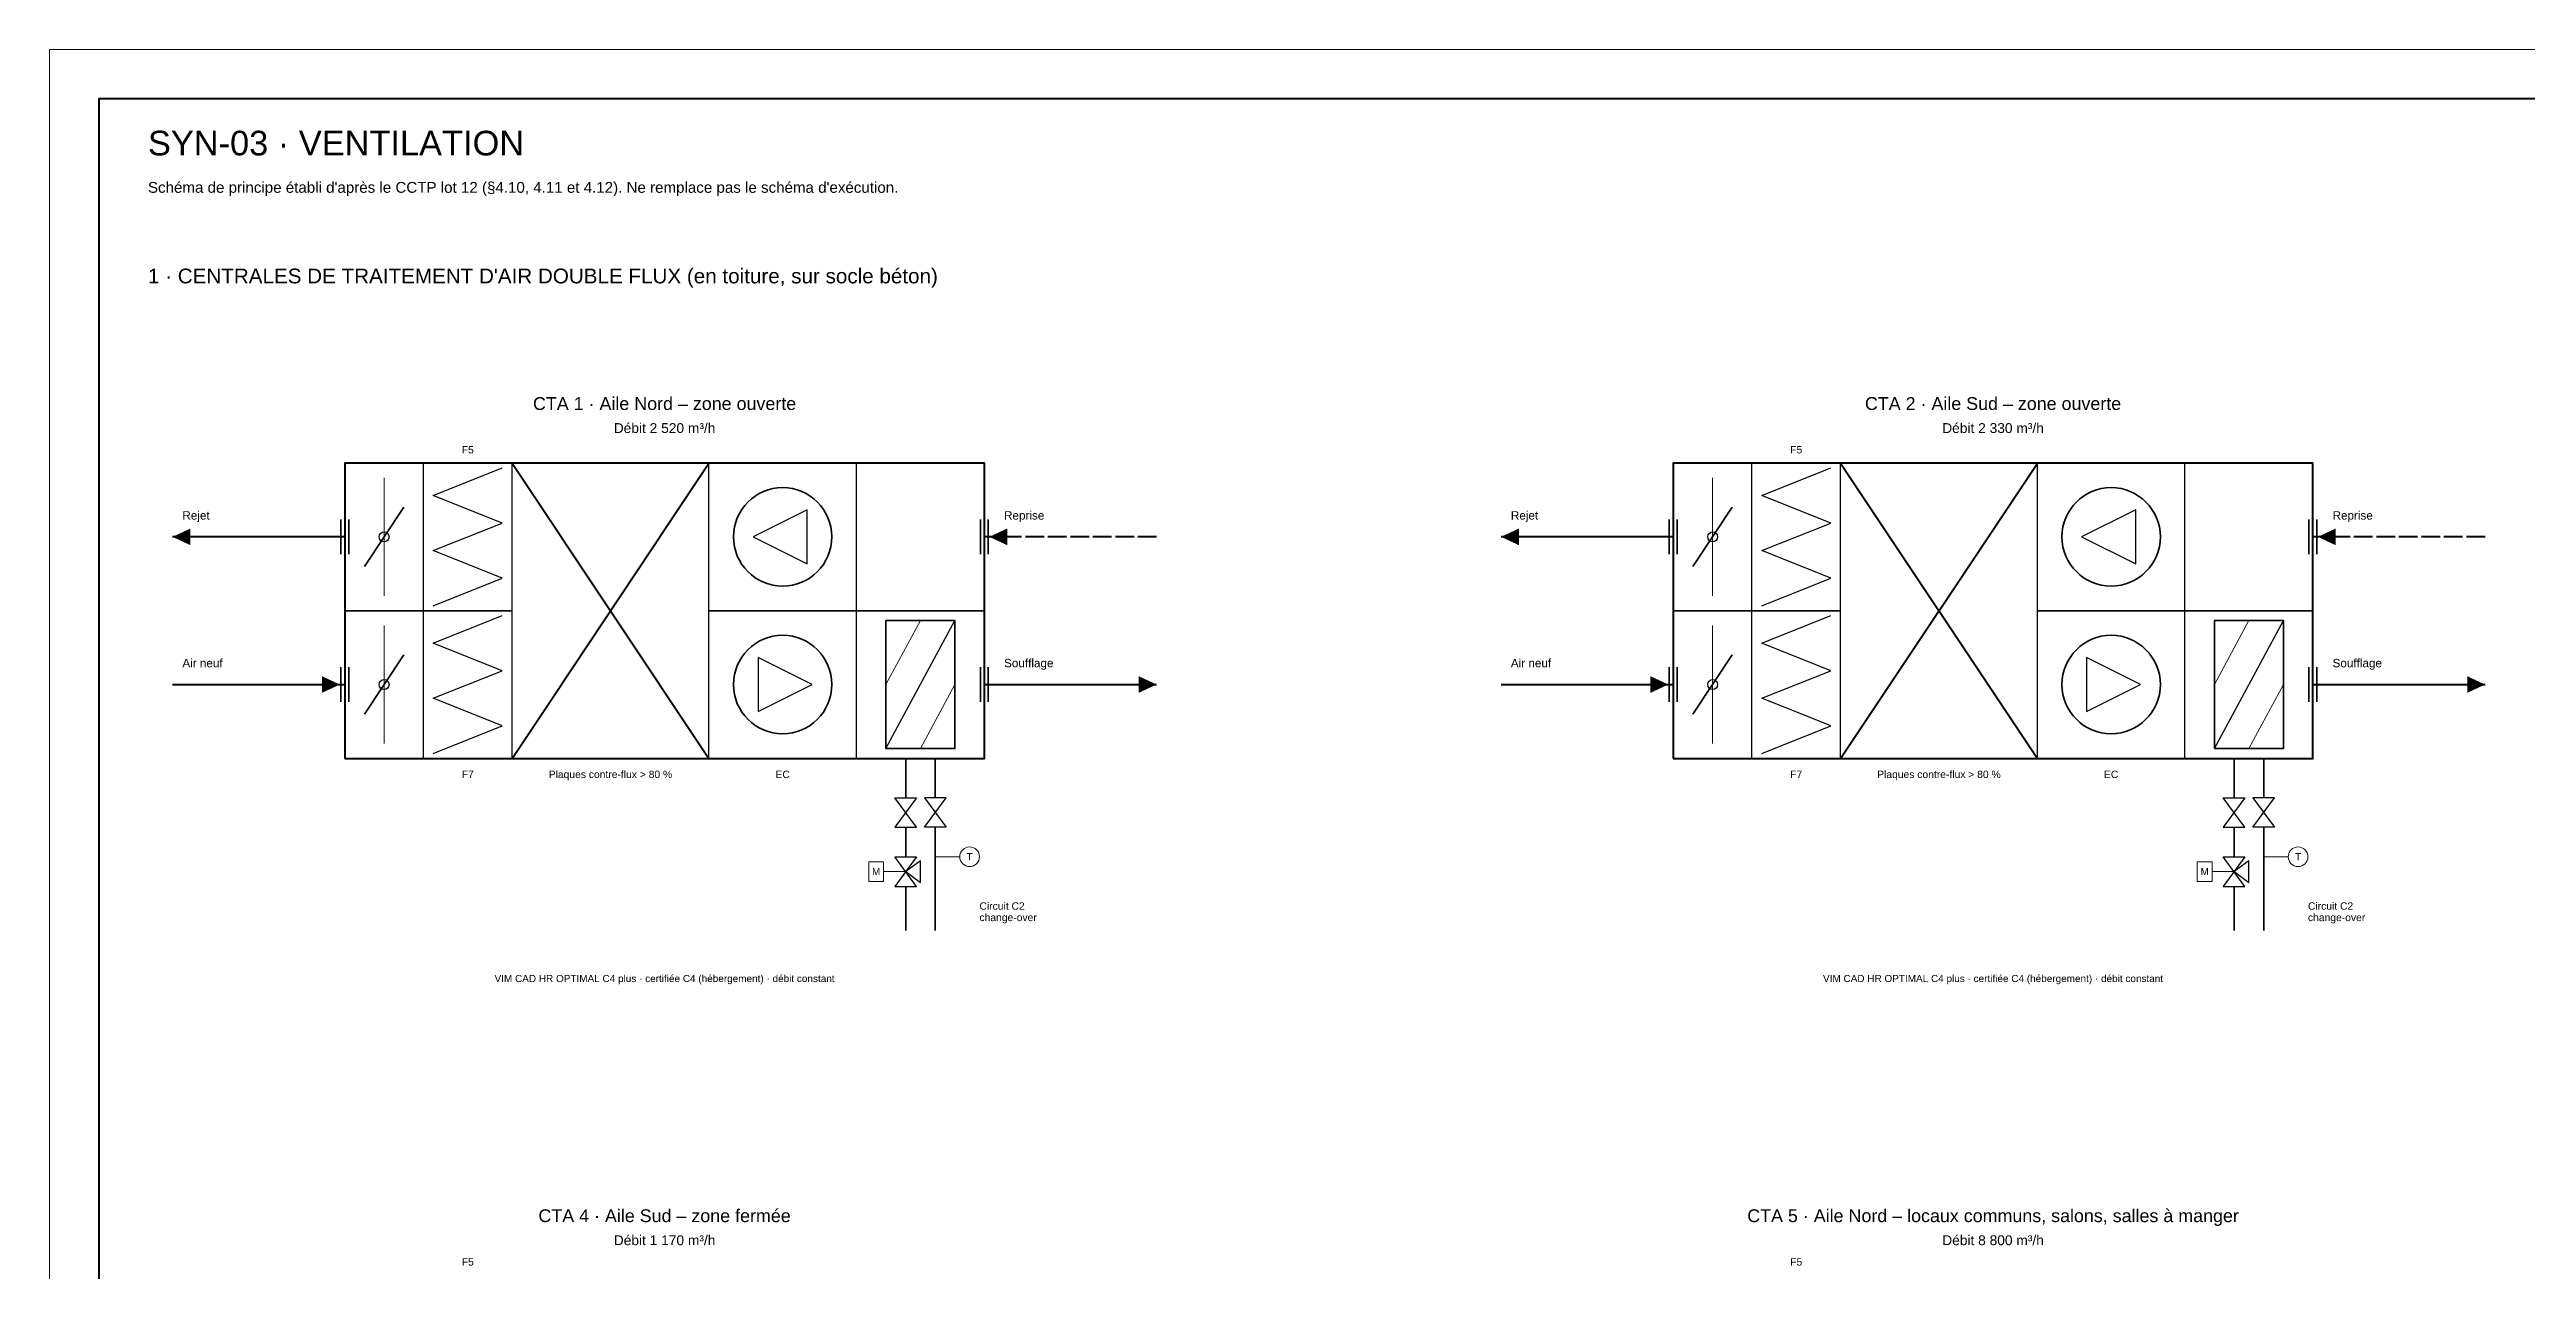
# Model space of a CAD drawing. Header units: millimetres. Extents: x 0 to 841, y 0 to 594.
# Drawn here: x 0 to 503, y 346 to 594 of the extents above; entities that cross this region are included whole.
import ezdxf
from ezdxf.enums import TextEntityAlignment as Align

# ---------------------------------------------------------------- set-up
doc = ezdxf.new("R2010")
doc.units = ezdxf.units.MM
doc.header["$LTSCALE"] = 3
doc.linetypes.add('DASHED', pattern=[1.524, 1.27, -0.254])
for name, color, linetype in [('CADRE', 7, 'Continuous'), ('CVC-ACCESSOIRE', 6, 'Continuous'), ('CVC-AIR-NEUF', 3, 'Continuous'), ('CVC-AIR-REJET', 8, 'Continuous'), ('CVC-AIR-REPRIS', 5, 'DASHED'), ('CVC-AIR-SOUFFLE', 1, 'Continuous'), ('CVC-EG-CHANGEOVER', 4, 'Continuous'), ('CVC-EQUIPEMENT', 7, 'Continuous'), ('CVC-TEXTE', 7, 'Continuous'), ('CVC-TEXTE-PUISS', 4, 'Continuous')]:
    doc.layers.add(name, color=color, linetype=linetype)
doc.styles.get("Standard").update_dxf_attribs({"font": 'arial.ttf'})

msp = doc.modelspace()

# ---------------------------------------------------------------- linework, layer by layer
at = {"layer": 'CADRE', "lineweight": 18}
msp.add_lwpolyline([(0, 0), (841, 0), (841, 594), (0, 594), (0, 0)], dxfattribs=at)
at = {"layer": 'CADRE', "lineweight": 70}
msp.add_lwpolyline([(10, 10), (831, 10), (831, 584), (10, 584), (10, 10)], dxfattribs=at)
at = {"layer": 'CVC-ACCESSOIRE', "lineweight": 25}
for points in [[(176.2, 436), (171.8, 442), (176.2, 442), (171.8, 436), (176.2, 436)], [(177.8, 442), (182.2, 436), (177.8, 436), (182.2, 442), (177.8, 442)], [(446.2, 436), (441.8, 442), (446.2, 442), (441.8, 436), (446.2, 436)], [(447.8, 442), (452.2, 436), (447.8, 436), (452.2, 442), (447.8, 442)], [(176.2, 424), (171.8, 430), (176.2, 430), (171.8, 424), (176.2, 424)], [(174, 427), (177, 424.8), (177, 429.2), (174, 427)], [(446.2, 424), (441.8, 430), (446.2, 430), (441.8, 424), (446.2, 424)], [(444, 427), (447, 424.8), (447, 429.2), (444, 427)]]:
    msp.add_lwpolyline(points, dxfattribs=at)
at = {"layer": 'CVC-ACCESSOIRE', "lineweight": 18}
for points in [[(169.5, 425), (169.5, 429), (166.5, 429), (166.5, 425), (169.5, 425)], [(180, 430), (185, 430)], [(439.5, 425), (439.5, 429), (436.5, 429), (436.5, 425), (439.5, 425)], [(450, 430), (455, 430)], [(174, 427), (169.5, 427)], [(444, 427), (439.5, 427)]]:
    msp.add_lwpolyline(points, dxfattribs=at)
for centre in [(187, 430), (457, 430)]:
    msp.add_circle(centre, 2, dxfattribs=at)
at = {"layer": 'CVC-AIR-NEUF', "lineweight": 70}
for points in [[(25, 465), (60, 465)], [(295, 465), (330, 465)]]:
    msp.add_lwpolyline(points, dxfattribs=at)
at = {"layer": 'CVC-AIR-NEUF'}
for points in [[(59, 465), (55.37, 466.69), (55.37, 463.31)], [(329, 465), (325.37, 466.69), (325.37, 463.31)]]:
    msp.add_solid(points, dxfattribs=at)
at = {"layer": 'CVC-AIR-REJET', "lineweight": 70}
for points in [[(60, 495), (25, 495)], [(330, 495), (295, 495)]]:
    msp.add_lwpolyline(points, dxfattribs=at)
at = {"layer": 'CVC-AIR-REJET'}
for points in [[(25, 495), (28.63, 493.31), (28.63, 496.69)], [(295, 495), (298.63, 493.31), (298.63, 496.69)]]:
    msp.add_solid(points, dxfattribs=at)
at = {"layer": 'CVC-AIR-REPRIS', "lineweight": 70}
for points in [[(225, 495), (190, 495)], [(495, 495), (460, 495)]]:
    msp.add_lwpolyline(points, dxfattribs=at)
at = {"layer": 'CVC-AIR-REPRIS'}
for points in [[(191, 495), (194.63, 493.31), (194.63, 496.69)], [(461, 495), (464.63, 493.31), (464.63, 496.69)]]:
    msp.add_solid(points, dxfattribs=at)
at = {"layer": 'CVC-AIR-SOUFFLE', "lineweight": 70}
for points in [[(190, 465), (225, 465)], [(460, 465), (495, 465)]]:
    msp.add_lwpolyline(points, dxfattribs=at)
at = {"layer": 'CVC-AIR-SOUFFLE'}
for points in [[(225, 465), (221.37, 466.69), (221.37, 463.31)], [(495, 465), (491.37, 466.69), (491.37, 463.31)]]:
    msp.add_solid(points, dxfattribs=at)
at = {"layer": 'CVC-EG-CHANGEOVER', "lineweight": 35}
for points in [[(174, 442), (174, 450)], [(180, 450), (180, 442)], [(444, 442), (444, 450)], [(450, 450), (450, 442)], [(174, 430), (174, 436)], [(180, 436), (180, 415)], [(444, 430), (444, 436)], [(450, 436), (450, 415)], [(174, 415), (174, 424)], [(444, 415), (444, 424)]]:
    msp.add_lwpolyline(points, dxfattribs=at)
at = {"layer": 'CVC-EQUIPEMENT', "lineweight": 60}
for points in [[(60, 450), (190, 450), (190, 510), (60, 510), (60, 450)], [(330, 450), (460, 450), (460, 510), (330, 510), (330, 450)]]:
    msp.add_lwpolyline(points, dxfattribs=at)
at = {"layer": 'CVC-EQUIPEMENT', "lineweight": 25}
for points in [[(76, 450), (76, 510)], [(78, 481), (92, 486.6), (78, 492.2), (92, 497.8), (78, 503.4), (92, 509)], [(94, 450), (94, 510)], [(134, 450), (134, 510)], [(164, 450), (164, 510)], [(346, 450), (346, 510)], [(348, 481), (362, 486.6), (348, 492.2), (362, 497.8), (348, 503.4), (362, 509)], [(364, 450), (364, 510)], [(404, 450), (404, 510)], [(434, 450), (434, 510)], [(154, 500.5), (143, 495), (154, 489.5), (154, 500.5)], [(424, 500.5), (413, 495), (424, 489.5), (424, 500.5)], [(78, 451), (92, 456.6), (78, 462.2), (92, 467.8), (78, 473.4), (92, 479)], [(348, 451), (362, 456.6), (348, 462.2), (362, 467.8), (348, 473.4), (362, 479)], [(170, 452), (184, 478)], [(440, 452), (454, 478)], [(144, 459.5), (155, 465), (144, 470.5), (144, 459.5)], [(414, 459.5), (425, 465), (414, 470.5), (414, 459.5)]]:
    msp.add_lwpolyline(points, dxfattribs=at)
at = {"layer": 'CVC-EQUIPEMENT', "lineweight": 40}
for points in [[(94, 450), (134, 510)], [(94, 510), (134, 450)], [(364, 450), (404, 510)], [(364, 510), (404, 450)]]:
    msp.add_lwpolyline(points, dxfattribs=at)
at = {"layer": 'CVC-EQUIPEMENT', "lineweight": 18}
for points in [[(68, 483), (68, 507)], [(338, 483), (338, 507)], [(68, 453), (68, 477)], [(338, 453), (338, 477)]]:
    msp.add_lwpolyline(points, dxfattribs=at)
at = {"layer": 'CVC-EQUIPEMENT', "lineweight": 35}
for points in [[(59.2, 491.5), (59.2, 498.5)], [(60.8, 491.5), (60.8, 498.5)], [(64, 489), (72, 501)], [(189.2, 491.5), (189.2, 498.5)], [(190.8, 491.5), (190.8, 498.5)], [(329.2, 491.5), (329.2, 498.5)], [(330.8, 491.5), (330.8, 498.5)], [(334, 489), (342, 501)], [(459.2, 491.5), (459.2, 498.5)], [(460.8, 491.5), (460.8, 498.5)], [(60, 480), (94, 480)], [(134, 480), (190, 480)], [(330, 480), (364, 480)], [(404, 480), (460, 480)], [(170, 452), (184, 452), (184, 478), (170, 478), (170, 452)], [(440, 452), (454, 452), (454, 478), (440, 478), (440, 452)], [(59.2, 461.5), (59.2, 468.5)], [(60.8, 461.5), (60.8, 468.5)], [(64, 459), (72, 471)], [(189.2, 461.5), (189.2, 468.5)], [(190.8, 461.5), (190.8, 468.5)], [(329.2, 461.5), (329.2, 468.5)], [(330.8, 461.5), (330.8, 468.5)], [(334, 459), (342, 471)], [(459.2, 461.5), (459.2, 468.5)], [(460.8, 461.5), (460.8, 468.5)]]:
    msp.add_lwpolyline(points, dxfattribs=at)
at = {"layer": 'CVC-EQUIPEMENT', "lineweight": 13}
for points in [[(170, 465), (177, 478)], [(440, 465), (447, 478)], [(177, 452), (184, 465)], [(447, 452), (454, 465)]]:
    msp.add_lwpolyline(points, dxfattribs=at)
at = {"layer": 'CVC-EQUIPEMENT', "lineweight": 35}
for centre in [(149, 495), (419, 495), (149, 465), (419, 465)]:
    msp.add_circle(centre, 10, dxfattribs=at)
at = {"layer": 'CVC-EQUIPEMENT'}
for centre in [(68, 495), (338, 495), (68, 465), (338, 465)]:
    msp.add_circle(centre, 1, dxfattribs=at)

# ---------------------------------------------------------------- texts
at = {"layer": 'CVC-TEXTE'}
for s, height, p in [('SYN-03 · VENTILATION', 5, (20, 575)), ("Schéma de principe établi d'après le CCTP lot 12 (§4.10, 4.11 et 4.12). Ne remplace pas le schéma d'exécution.", 2.2, (20, 566)), ("1 · CENTRALES DE TRAITEMENT D'AIR DOUBLE FLUX (en toiture, sur socle béton)", 3, (20, 548)), ('change-over', 1.5, (189, 417.68)), ('Circuit C2', 1.5, (189, 420)), ('change-over', 1.5, (459, 417.68)), ('Circuit C2', 1.5, (459, 420))]:
    msp.add_text(s, height=height, dxfattribs=at).set_placement(p, align=Align.MIDDLE_LEFT)
for s, height, p in [('CTA 1 · Aile Nord – zone ouverte', 2.6, (125, 520)), ('CTA 2 · Aile Sud – zone ouverte', 2.6, (395, 520)), ('F5', 1.5, (85, 511.5)), ('F5', 1.5, (355, 511.5)), ('CTA 4 · Aile Sud – zone fermée', 2.6, (125, 355)), ('CTA 5 · Aile Nord – locaux communs, salons, salles à manger', 2.6, (395, 355)), ('F5', 1.5, (85, 346.5)), ('F5', 1.5, (355, 346.5))]:
    msp.add_text(s, height=height, dxfattribs=at).set_placement(p, align=Align.BOTTOM_CENTER)
for s, p in [('Rejet', (27, 498)), ('Reprise', (194, 498)), ('Rejet', (297, 498)), ('Reprise', (464, 498)), ('Air neuf', (27, 468)), ('Soufflage', (194, 468)), ('Air neuf', (297, 468)), ('Soufflage', (464, 468))]:
    msp.add_text(s, height=1.7, dxfattribs=at).set_placement(p, align=Align.BOTTOM_LEFT)
for s, p in [('F7', (85, 447.5)), ('Plaques contre-flux > 80 %', (114, 447.5)), ('EC', (149, 447.5)), ('F7', (355, 447.5)), ('Plaques contre-flux > 80 %', (384, 447.5)), ('EC', (419, 447.5))]:
    msp.add_text(s, height=1.5, dxfattribs=at).set_placement(p, align=Align.TOP_CENTER)
for s, height, p in [('T', 1.5, (187, 430)), ('T', 1.5, (457, 430)), ('M', 1.4, (168, 427)), ('M', 1.4, (438, 427))]:
    msp.add_text(s, height=height, dxfattribs=at).set_placement(p, align=Align.MIDDLE_CENTER)
at = {"layer": 'CVC-TEXTE-PUISS'}
for s, p in [('Débit 2 520 m³/h', (125, 515.5)), ('Débit 2 330 m³/h', (395, 515.5)), ('Débit 1 170 m³/h', (125, 350.5)), ('Débit 8 800 m³/h', (395, 350.5))]:
    msp.add_text(s, height=2, dxfattribs=at).set_placement(p, align=Align.BOTTOM_CENTER)
for p in [(125, 406), (395, 406)]:
    msp.add_text('VIM CAD HR OPTIMAL C4 plus · certifiée C4 (hébergement) · débit constant', height=1.45, dxfattribs=at).set_placement(p, align=Align.TOP_CENTER)

doc.saveas('drawing.dxf')
